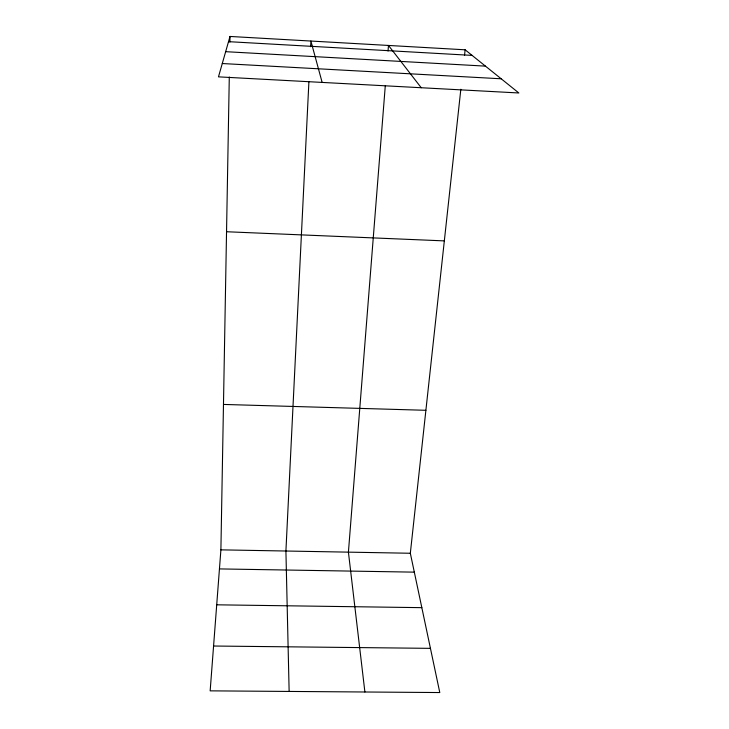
<?xml version="1.0" encoding="UTF-8"?>
<svg xmlns="http://www.w3.org/2000/svg" width="729" height="729" viewBox="0 0 729 729"><rect width="100%" height="100%" fill="white"/><g stroke="black" fill="none" stroke-linecap="round" stroke-linejoin="round"><path stroke-width="1.09" d="M460.837 89.257L410.327 553.256L439.787 692.55L210.162 690.855L220.896 549.848L229.289 77.037M229.908 42.091L230.009 36.45L465.138 49.8L518.838 92.975L218.472 76.855L230.009 36.45M308.905 81.766L285.914 551.015L289.14 691.438M310.627 46.702L310.9 41.043L322.145 82.423M385.276 85.876L348.416 552.145L364.892 691.994M388.028 51.057L388.475 45.444L421.234 87.735M464.519 55.431L465.138 49.8M213.579 646.022L430.438 648.354M216.713 604.815L421.836 607.658M219.438 568.912L414.327 572.147M220.896 549.848L410.327 553.256M223.475 404.431L425.891 410.299M226.546 231.74L444.335 240.889M225.662 51.677L485.441 66.129M222.281 63.532L501.178 78.787M228.523 41.662L472.091 55.395"/></g></svg>
